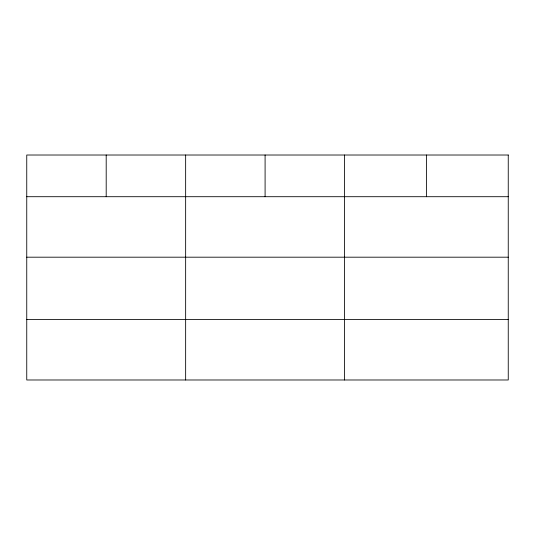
<?xml version="1.0" encoding="UTF-8"?>
<svg xmlns="http://www.w3.org/2000/svg" width="535" height="535" viewBox="0 0 535 535"><rect width="100%" height="100%" fill="white"/><g stroke="black" fill="none" stroke-linecap="round" stroke-linejoin="round"><path stroke-width="0.8" d="M26.75 196.706L508.25 196.706M26.75 257.188L508.25 257.188M26.75 319.502L508.25 319.502M426.395 155.016L426.395 196.706M344.54 155.016L344.54 379.984M265.092 155.016L265.092 196.706M185.645 155.016L185.645 379.984M106.198 155.016L106.198 196.706M508.25 155.016L26.75 155.016L26.75 379.984L508.25 379.984L508.25 155.016"/></g></svg>
